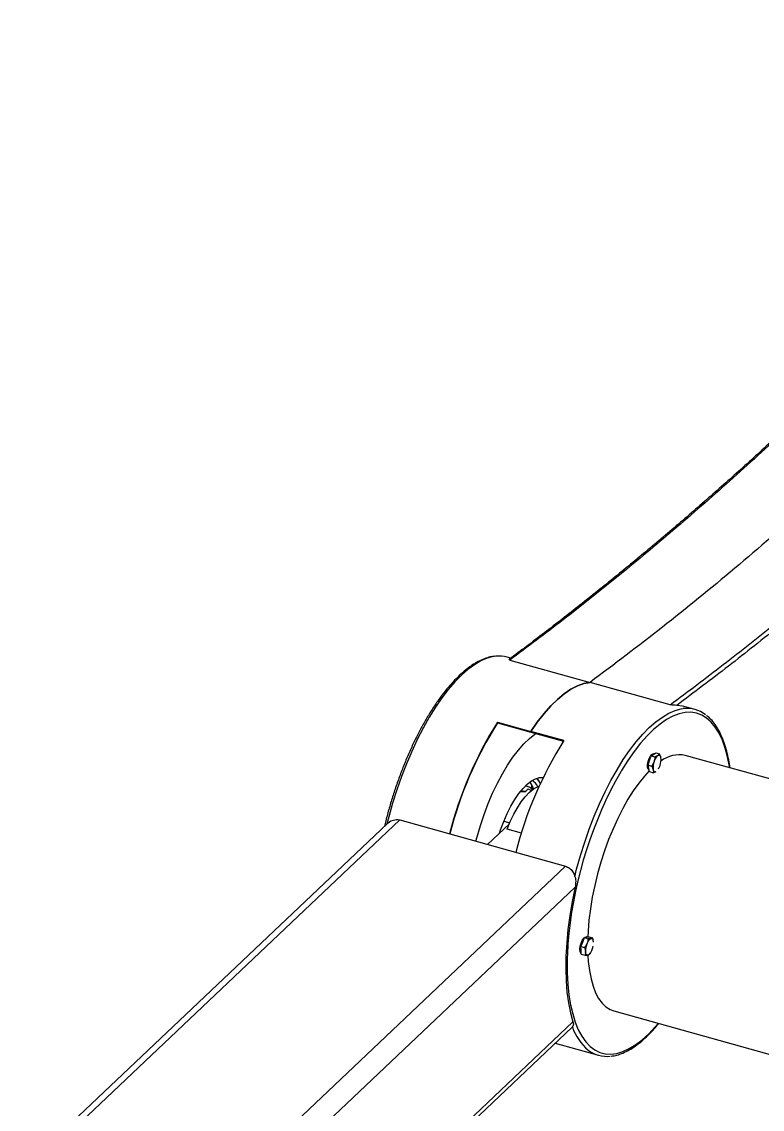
# Model space of a CAD drawing. Header units: millimetres. Extents: x -48 to 1187, y 2 to 839.
# Drawn here: x 737.7 to 832.5, y 248.3 to 387.7 of the extents above; entities that cross this region are included whole.
import ezdxf

# ---------------------------------------------------------------- set-up
doc = ezdxf.new("R2010")
doc.units = ezdxf.units.MM

msp = doc.modelspace()

# ---------------------------------------------------------------- linework, layer by layer
at = {"color": 7, "linetype": 'Continuous', "lineweight": 25}
for p, q in [((800.288118, 306.136994), (799.819003, 306.267877)), ((800.177973, 305.888803), (810.436939, 303.026547)), ((820.695904, 300.16429), (810.436939, 303.026547)), ((823.874508, 299.556379), (822.459478, 299.951173)), ((798.583783, 297.929971), (802.828872, 296.745589)), ((798.590492, 297.834414), (798.583783, 297.929971)), ((798.590492, 297.834414), (802.835581, 296.650032)), ((802.835581, 296.650032), (802.828872, 296.745589)), ((807.076036, 295.564319), (802.830947, 296.748701)), ((802.830947, 296.748701), (802.83765, 296.653138)), ((802.83765, 296.653138), (807.023506, 295.485282)), ((818.547532, 293.809061), (818.837459, 293.987269)), ((818.837459, 293.987269), (819.316581, 293.853593)), ((817.860803, 292.432324), (818.059204, 293.031589)), ((818.059204, 293.031589), (818.257604, 293.630854)), ((818.257604, 293.630854), (818.547532, 293.809061)), ((818.257604, 293.630854), (818.736726, 293.497179)), ((818.650334, 293.87225), (818.594766, 293.887754)), ((819.316581, 293.853593), (819.113544, 293.651144)), ((847.025106, 286.868203), (822.615843, 293.678399)), ((817.95233, 292.011267), (817.860803, 292.432324)), ((817.860803, 292.432324), (818.339925, 292.298649)), ((818.043857, 291.59021), (817.95233, 292.011267)), ((818.003544, 291.768684), (818.005159, 291.768233)), ((818.043857, 291.59021), (818.522979, 291.456535)), ((818.339925, 292.298649), (818.518342, 291.85335)), ((818.522979, 291.456535), (818.899797, 291.6105)), ((802.019367, 289.036361), (802.125493, 289.006751)), ((802.46407, 289.327441), (802.125493, 289.006751)), ((802.434092, 289.674703), (802.156295, 289.752208)), ((802.947471, 289.192572), (802.46407, 289.327441)), ((784.451666, 284.924728), (737.65902, 240.604118)), ((786.066953, 285.398386), (739.796954, 241.572813)), ((786.066953, 285.398386), (807.292399, 279.476476)), ((797.297561, 282.26504), (800.096955, 284.916543)), ((799.387486, 285.230406), (800.140623, 285.020281)), ((801.634828, 283.718156), (799.823296, 284.223574)), ((761.0224, 235.650903), (807.292399, 279.476476)), ((808.524264, 276.775992), (762.763205, 233.432471)), ((809.490411, 269.765661), (809.730619, 270.322145)), ((809.730619, 270.322145), (810.001136, 270.372732)), ((809.730619, 270.322145), (810.209741, 270.18847)), ((810.046345, 270.381186), (809.945345, 270.409365)), ((810.001136, 270.372732), (810.271653, 270.423319)), ((810.271653, 270.423319), (810.750775, 270.289644)), ((810.750775, 270.289644), (810.567148, 270.214815)), ((809.250203, 269.209177), (809.490411, 269.765661)), ((809.280512, 268.70328), (809.250203, 269.209177)), ((809.250203, 269.209177), (809.729325, 269.075502)), ((809.729325, 269.075502), (809.846524, 268.545363)), ((809.31082, 268.197383), (809.280512, 268.70328)), ((809.31082, 268.197383), (809.789942, 268.063708)), ((809.789942, 268.063708), (810.147349, 268.090052)), ((810.330976, 268.164882), (810.436092, 268.324608)), ((810.437407, 268.30785), (810.474572, 268.360945)), ((813.478783, 260.929138), (837.888045, 254.118941)), ((762.48338, 216.183082), (808.244439, 259.526604)), ((762.089931, 215.224526), (808.147963, 258.849331)), ((805.976944, 256.793007), (811.512603, 255.248555))]:
    msp.add_line(p, q, dxfattribs=at)
at = {"color": 7, "linetype": 'Continuous', "lineweight": 25, "flags": 128}
for points in [[(798.370404, 306.378263), (798.041638, 306.330128), (797.259925, 306.120533), (796.455882, 305.775261), (795.634466, 305.296439), (794.800742, 304.687021), (793.959849, 303.950762), (793.116972, 303.092204), (792.277308, 302.116638), (791.446033, 301.03008), (790.628273, 299.839228), (789.829069, 298.551424), (789.053348, 297.17461), (788.305894, 295.717271), (787.591314, 294.188395), (786.914015, 292.597406), (786.278171, 290.954114), (785.687704, 289.268651), (785.146253, 287.551407), (784.657156, 285.81297), (784.422873, 284.897455)], [(802.828872, 296.745589), (803.67471, 297.948188), (804.533569, 299.038373), (805.399831, 300.009018), (806.267833, 300.853773), (807.131898, 301.567116), (807.986376, 302.14438), (808.825678, 302.581791), (809.644317, 302.876489), (810.436939, 303.026547)], [(810.436939, 303.026547), (809.644539, 302.876551), (808.826135, 302.581993), (807.987076, 302.144799), (807.132845, 301.567827), (806.269026, 300.854846), (805.401265, 300.010518), (804.535232, 299.040361), (803.676589, 297.950714), (802.830947, 296.748701)], [(808.461751, 278.118523), (808.712661, 279.101472), (809.201758, 280.839909), (809.743209, 282.557153), (810.333676, 284.242616), (810.96952, 285.885908), (811.646819, 287.476897), (812.361399, 289.005773), (813.108853, 290.463111), (813.884574, 291.839926), (814.683778, 293.12773), (815.501538, 294.318581), (816.332813, 295.40514), (817.172477, 296.380706), (818.015354, 297.239264), (818.856247, 297.975523), (819.689972, 298.584941), (820.511387, 299.063763), (821.315431, 299.409035), (822.097144, 299.61863), (822.373177, 299.660718)], [(822.459478, 299.951173), (822.276605, 299.997086), (821.540012, 300.085247)], [(828.298673, 292.092887), (828.27195, 292.262055), (828.033596, 293.485756), (827.732105, 294.607148), (827.369384, 295.619143), (826.947726, 296.515343), (826.469796, 297.29008), (825.938617, 297.938458), (825.357546, 298.456377), (824.730258, 298.840562), (824.060718, 299.088584), (823.35316, 299.198876), (822.612056, 299.17074), (821.842092, 299.004354), (821.048137, 298.700769), (820.235209, 298.261907), (819.408449, 297.690539), (818.573083, 296.990281), (817.734393, 296.165558), (816.897681, 295.221584), (816.068238, 294.164328), (815.251308, 293.000475), (814.452054, 291.737381), (814.360504, 291.58444)], [(795.815703, 282.67848), (795.960398, 283.223908), (796.386787, 284.678764), (796.86477, 286.107258), (797.390053, 287.496552), (797.957915, 288.834164), (798.563253, 290.108071), (799.200627, 291.306827), (799.864309, 292.419658), (800.548336, 293.436566), (801.24656, 294.34841), (801.952707, 295.146999), (802.660431, 295.825153), (803.363373, 296.376781), (803.498669, 296.468713)], [(818.003544, 291.768684), (817.992177, 291.772282), (817.864244, 291.896344), (817.795047, 292.146261), (817.793933, 292.48828), (817.861052, 292.87621), (817.987339, 293.257658), (818.155739, 293.581108), (818.343508, 293.802876), (818.525287, 293.893011), (818.594766, 293.887754)], [(819.113544, 293.651144), (819.178176, 293.682703), (819.239873, 293.696265), (819.29758, 293.691597), (819.35031, 293.668779), (819.39716, 293.6282), (819.437329, 293.570557), (819.470128, 293.496834), (819.494998, 293.408294)], [(818.018829, 291.70535), (817.382815, 291.017649), (816.66657, 290.130708), (815.961766, 289.13748), (815.274244, 288.046193), (814.6097, 286.865892), (813.973641, 285.606355), (813.371339, 284.278021), (812.807782, 282.891896), (812.287642, 281.459466), (811.815229, 279.992601), (811.394456, 278.503455), (811.028811, 277.004368), (810.721324, 275.507762), (810.474542, 274.026038), (810.290511, 272.571475), (810.170755, 271.156125), (810.132617, 270.397319)], [(818.784847, 291.566546), (818.773467, 291.565378), (818.71576, 291.570046), (818.66303, 291.592865), (818.61618, 291.633443), (818.576012, 291.691086), (818.543212, 291.764809), (818.518342, 291.85335)], [(798.836339, 283.722525), (798.97598, 284.137357), (799.374881, 285.19937), (799.815519, 286.209022), (800.291216, 287.151007), (800.794761, 288.011045), (801.318519, 288.7761), (801.854551, 289.434573), (802.394733, 289.976483), (802.930874, 290.393615), (803.454848, 290.679647), (803.958712, 290.830241), (804.417828, 290.845097)], [(803.582251, 290.729844), (803.859854, 290.384532), (804.049806, 290.059291)], [(803.629111, 290.746305), (803.79899, 290.519475), (804.052401, 290.064964)], [(799.823296, 284.223574), (800.220329, 285.205245), (800.655726, 286.12655), (801.122101, 286.971862), (801.611544, 287.726842), (802.115751, 288.378684), (802.62617, 288.916331), (803.134144, 289.330662), (803.631056, 289.61465), (803.892785, 289.712312)], [(801.496708, 289.008565), (801.742915, 289.048802), (802.134474, 289.010798)], [(801.548296, 289.073319), (801.874578, 289.13543), (802.231758, 289.107402)], [(808.524264, 276.775992), (808.151309, 274.957489), (807.844502, 273.154668), (807.605896, 271.379583), (807.437085, 269.644097), (807.339197, 267.959812), (807.312888, 266.337986), (807.358332, 264.78946), (807.475225, 263.324586), (807.662788, 261.953154), (807.919765, 260.684333), (808.244439, 259.526604)], [(809.303875, 268.313307), (809.263213, 268.348073), (809.167239, 268.547368), (809.136429, 268.85504), (809.174943, 269.229537), (809.277581, 269.62028), (809.43048, 269.974497), (809.61299, 270.244349), (809.800463, 270.393392), (809.945345, 270.409365)], [(810.567148, 270.214815), (810.626511, 270.217162), (810.681266, 270.201292), (810.730477, 270.167476), (810.773302, 270.116292), (810.809008, 270.048616), (810.832733, 269.980961)], [(810.147349, 268.090052), (810.087987, 268.087705), (810.033232, 268.103575), (809.984021, 268.137391), (809.941196, 268.188575), (809.90549, 268.256251), (809.877513, 268.339261), (809.857745, 268.436184), (809.846524, 268.545363)], [(810.146567, 268.057681), (810.204353, 267.26043), (810.346199, 266.114528), (810.551859, 265.061344), (810.819629, 264.109604), (811.147289, 263.267195), (811.532125, 262.541098), (811.970948, 261.937329), (812.460122, 261.460891), (812.995593, 261.115732), (813.478783, 260.929138)], [(807.503686, 267.317157), (807.511894, 265.800099), (807.58671, 264.355771), (807.727661, 262.993304), (807.933857, 261.721312), (808.203993, 260.547838), (808.536362, 259.4803), (808.928862, 258.525448), (809.379011, 257.689319), (809.883965, 256.977198), (810.44053, 256.393588), (811.045187, 255.94218), (811.694114, 255.625826), (812.383209, 255.446527), (813.108113, 255.405417), (813.864245, 255.502755), (814.646823, 255.737926), (815.4509, 256.109443), (816.271393, 256.614958), (817.103113, 257.251274), (817.940803, 258.014368), (818.779167, 258.899416), (819.161612, 259.343626)]]:
    msp.add_lwpolyline(points, dxfattribs=at)
at = {"color": 7, "linetype": 'Continuous', "lineweight": 25}
for centre, radius, start, end in [((798.809912, 302.585749), 3.817896, 74.67431421, 96.61042693), ((822.856981, 295.909107), 3.782678, 51.38542493, 97.34824514), ((840.200026, 271.569175), 49.262596, 147.64878073, 165.83819649), ((840.019521, 271.614934), 49.028824, 147.67122076, 165.83982171), ((848.684703, 269.202474), 49.256756, 147.64303572, 165.8389584), ((820.595227, 292.151565), 2.098186, 159.86961201, 188.17111502), ((820.079089, 292.502592), 1.500482, 130.05253817, 165.68180896), ((817.418113, 293.110079), 2.098186, 339.86961201, 8.17111502), ((821.887428, 289.790526), 3.955521, 79.38834197, 126.94249545), ((860.326394, 265.428568), 52.886603, 150.35891813, 174.10901507), ((817.174567, 293.10427), 2.326569, 330.5419598, 342.06862097), ((800.822033, 288.713405), 2.44897, 32.96881971, 38.8779788), ((802.263166, 289.706157), 0.72, 336.38215336, 21.15230173), ((799.76049, 288.090789), 3.680245, 20.51078817, 30.16942667), ((801.902685, 288.698929), 2.086131, 27.56918995, 57.3670646), ((802.07811, 288.401423), 1.319106, 41.73781847, 88.01836729), ((802.670728, 288.743289), 0.72, 52.40188389, 70.58077711), ((849.483724, 266.538686), 41.987256, 174.09728961, 178.93763806), ((812.318729, 268.608844), 2.47302, 156.17658821, 181.47091202), ((810.992071, 269.338959), 0.973489, 115.88041043, 163.97218459), ((808.164326, 269.764803), 2.712696, 336.82218109, 348.25965286), ((809.722427, 268.965908), 0.973489, 295.88041043, 343.97218459), ((814.744601, 261.228831), 6.991286, 199.74741254, 229.42137382), ((812.529547, 258.892553), 3.779479, 231.88766109, 277.31553016)]:
    msp.add_arc(centre, radius, start, end, dxfattribs=at)
for points, knots in [([(884.557525, 387.664127), (882.285171, 384.963884), (877.740233, 379.563124), (870.906801, 371.763616), (863.932884, 364.044374), (856.819372, 356.448757), (849.569653, 348.992317), (842.324051, 341.826786), (835.086023, 334.955322), (827.858987, 328.380121), (820.764005, 322.203923), (813.804261, 316.418863), (806.979881, 310.983712), (802.445199, 307.587049), (800.177973, 305.888803)], [0, 0, 0, 0, 0.0809843804, 0.1619769728, 0.2429611266, 0.3286379393, 0.4143248014, 0.5000015141, 0.585509897, 0.6710283698, 0.7565368516, 0.8376883277, 0.9188482958, 1, 1, 1, 1]), ([(883.979536, 387.262549), (883.619794, 386.832925), (881.701961, 384.542541), (878.23526, 380.476816), (873.593175, 375.126718), (868.990069, 369.934134), (864.427976, 364.895393), (859.90605, 360.009758), (855.423547, 355.275022), (850.979717, 350.689449), (846.573829, 346.251263), (842.205546, 341.959132), (837.863501, 337.80125), (833.524307, 333.752458), (829.164381, 329.789933), (824.771186, 325.902844), (820.344168, 322.091459), (815.88272, 318.356436), (811.386107, 314.696867), (806.854024, 311.117915), (803.080871, 308.214693), (800.820535, 306.532626), (800.080326, 305.981788)], [0, 0, 0, 0, 0.0128965189, 0.0687531596, 0.1241309258, 0.1789583472, 0.2332544711, 0.2870383818, 0.3403289226, 0.3931447147, 0.4455041758, 0.4974255366, 0.5489136847, 0.6003790613, 0.6522663046, 0.7045894592, 0.7573653365, 0.8106108558, 0.8643430702, 0.9185791779, 0.973336536, 1, 1, 1, 1]), ([(894.81649, 384.801871), (892.187106, 381.681714), (886.934665, 375.44891), (879.043069, 366.512676), (871.156215, 357.896091), (863.272314, 349.627597), (855.391831, 341.699431), (847.045595, 333.662582), (838.233316, 325.587767), (828.958067, 317.568691), (819.684871, 309.989339), (813.52238, 305.349583), (810.436939, 303.026547)], [0, 0, 0, 0, 0.0936996853, 0.1871738574, 0.2804738773, 0.3736513941, 0.4667582608, 0.5598464482, 0.6696032853, 0.7794914284, 0.8895955936, 1, 1, 1, 1]), ([(894.81649, 384.801871), (892.187106, 381.681714), (886.934665, 375.44891), (879.043069, 366.512676), (871.156215, 357.896091), (863.272314, 349.627597), (855.391831, 341.699431), (847.045595, 333.662582), (838.233316, 325.587767), (828.958067, 317.568691), (819.684871, 309.989339), (813.52238, 305.349583), (810.436939, 303.026547)], [0, 0, 0, 0, 0.0936996853, 0.1871738574, 0.2804738773, 0.3736513941, 0.4667582608, 0.5598464482, 0.6696032853, 0.7794914284, 0.8895955936, 1, 1, 1, 1]), ([(820.695904, 300.16429), (822.958422, 301.858959), (827.483689, 305.248468), (834.293858, 310.671478), (841.248803, 316.451208), (848.34847, 322.630104), (855.589713, 329.217385), (862.832488, 336.093072), (870.073336, 343.25362), (877.308815, 350.694571), (884.417605, 358.283768), (891.396309, 366.00697), (898.243983, 373.821911), (902.798375, 379.233805), (905.075456, 381.939614)], [0, 0, 0, 0, 0.0809833634, 0.1619749391, 0.2429580762, 0.328634895, 0.4143217634, 0.4999984823, 0.5855068649, 0.6710253371, 0.7565338187, 0.8376863058, 0.9188472846, 1, 1, 1, 1]), ([(904.81662, 380.765988), (902.608238, 378.148662), (898.191263, 372.91376), (891.550903, 365.346442), (884.709413, 357.779184), (877.667319, 350.261172), (870.427795, 342.816067), (863.182899, 335.651515), (855.936075, 328.771985), (848.690784, 322.181016), (841.645058, 316.049082), (834.801702, 310.358706), (828.16031, 305.060978), (823.746707, 301.743771), (821.540012, 300.085247)], [0, 0, 0, 0, 0.0797386628, 0.1594849602, 0.2392234208, 0.3259187639, 0.4126242363, 0.499319479, 0.5861853946, 0.6730616006, 0.7599276174, 0.8399490363, 0.9199783757, 1, 1, 1, 1]), ([(798.243531, 306.378467), (798.049837, 306.35442), (797.605657, 306.299276), (796.89119, 306.068603), (796.105241, 305.712378), (795.304554, 305.230838), (794.495121, 304.631619), (793.682227, 303.917563), (792.870931, 303.094089), (792.065705, 302.166543), (791.27063, 301.140549), (790.489615, 300.021959), (789.726521, 298.816991), (788.985161, 297.532245), (788.269299, 296.174718), (787.582612, 294.751784), (786.928695, 293.271168), (786.310912, 291.740918), (785.732822, 290.169344), (785.196459, 288.565037), (784.708643, 286.936582), (784.344575, 285.611052), (784.162463, 284.830634), (784.108592, 284.599778)], [0, 0, 0, 0, 0.03745256334, 0.08588677675, 0.1349478228, 0.18448379747, 0.234292421, 0.28421054588, 0.33412656503, 0.38399446495, 0.43380237627, 0.48355081966, 0.53324561141, 0.58289429898, 0.63250452462, 0.68208336479, 0.73163713701, 0.78117141787, 0.83069114792, 0.88020076595, 0.92970434816, 0.97920574355, 1, 1, 1, 1]), ([(800.177973, 305.888803), (800.164415, 305.892898), (800.13389, 305.902117), (800.096626, 305.919047), (800.0603, 305.947464), (800.075262, 305.961269), (800.08611, 305.971277)], [0, 0, 0, 0, 0.0972152311, 0.2188718328, 0.4336868938, 1, 1, 1, 1]), ([(821.540012, 300.085247), (821.415226, 300.088786), (821.265919, 300.093021), (821.001914, 300.11479), (820.895374, 300.126357), (820.800539, 300.140995), (820.741172, 300.152409), (820.707839, 300.161158), (820.695904, 300.16429)], [0, 0, 0, 0, 0.613065254, 0.7335319006, 0.8662086128, 0.9181819303, 0.9707048559, 1, 1, 1, 1]), ([(828.36173, 292.075294), (828.309347, 292.416091), (828.193644, 293.168838), (827.943494, 294.232368), (827.6259, 295.278768), (827.248477, 296.22648), (826.814879, 297.0739), (826.323759, 297.809038), (825.831288, 298.391671), (825.479218, 298.674323), (825.32955, 298.794481)], [0, 0, 0, 0, 0.1092897371, 0.2413976707, 0.3736942215, 0.5061571747, 0.6386864688, 0.7709957016, 0.9026482129, 1, 1, 1, 1]), ([(818.625215, 292.873672), (818.609035, 292.827839), (818.53785, 292.626205), (818.426198, 292.441426), (818.339925, 292.298649)], [0, 0, 0, 0, 0.22730905279, 1, 1, 1, 1]), ([(818.736726, 293.497179), (818.733997, 293.454204), (818.720697, 293.244793), (818.667497, 293.038015), (818.625215, 292.873672)], [0, 0, 0, 0, 0.2052167455, 1, 1, 1, 1]), ([(819.113544, 293.651144), (819.106589, 293.646946), (819.007448, 293.587113), (818.867167, 293.540511), (818.736726, 293.497179)], [0, 0, 0, 0, 0.070150268, 1, 1, 1, 1]), ([(819.494998, 293.408294), (819.492744, 293.418292), (819.4606, 293.560823), (819.385973, 293.712529), (819.316581, 293.853593)], [0, 0, 0, 0, 0.070150268, 1, 1, 1, 1]), ([(818.518342, 291.85335), (818.520423, 291.843399), (818.550095, 291.701558), (818.536044, 291.574593), (818.522979, 291.456535)], [0, 0, 0, 0, 0.070150268, 1, 1, 1, 1]), ([(802.929779, 289.964033), (802.923016, 289.982111), (802.913341, 290.007975), (802.88513, 290.037273), (802.876637, 290.046092)], [0, 0, 0, 0, 0.6989631676, 1, 1, 1, 1]), ([(784.471032, 284.907174), (784.511762, 284.956736), (784.717497, 285.20708), (785.234334, 285.426261), (785.755477, 285.47417), (786.015212, 285.410975), (786.066953, 285.398386)], [0, 0, 0, 0, 0.1057748329, 0.5342904237, 0.9072272304, 1, 1, 1, 1]), ([(807.292399, 279.476476), (807.465602, 279.406169), (807.811573, 279.265733), (808.211628, 278.820415), (808.491918, 278.240468), (808.630316, 277.52795), (808.560236, 277.031049), (808.524264, 276.775992)], [0, 0, 0, 0, 0.1804024977, 0.3603520019, 0.5518172706, 0.7699505046, 1, 1, 1, 1]), ([(810.867974, 269.759505), (810.867169, 269.771513), (810.855699, 269.942693), (810.80133, 270.122474), (810.750775, 270.289644)], [0, 0, 0, 0, 0.070150268, 1, 1, 1, 1]), ([(810.056423, 269.607744), (810.037027, 269.565201), (809.951696, 269.378043), (809.826254, 269.207375), (809.729325, 269.075502)], [0, 0, 0, 0, 0.2273090528, 1, 1, 1, 1]), ([(810.209741, 270.18847), (810.204219, 270.148354), (810.177308, 269.952871), (810.109954, 269.760576), (810.056423, 269.607744)], [0, 0, 0, 0, 0.20521674554, 1, 1, 1, 1]), ([(810.567148, 270.214815), (810.560653, 270.21364), (810.468067, 270.196903), (810.334209, 270.192533), (810.209741, 270.18847)], [0, 0, 0, 0, 0.070150268, 1, 1, 1, 1]), ([(809.846524, 268.545363), (809.847155, 268.533403), (809.856154, 268.362912), (809.821845, 268.207872), (809.789942, 268.063708)], [0, 0, 0, 0, 0.070150268, 1, 1, 1, 1]), ([(810.147349, 268.090052), (810.153671, 268.091275), (810.243786, 268.108702), (810.288966, 268.137813), (810.330976, 268.164882)], [0, 0, 0, 0, 0.070150268, 1, 1, 1, 1]), ([(808.244439, 259.526604), (808.280553, 259.368875), (808.344215, 259.090832), (808.19372, 258.934522), (808.128598, 258.866884)], [0, 0, 0, 0, 0.5672830282, 1, 1, 1, 1]), ([(813.139677, 255.135506), (813.381503, 255.174677), (813.87595, 255.254768), (814.642265, 255.528342), (815.432509, 255.917112), (816.235969, 256.429653), (817.04689, 257.058268), (817.859576, 257.804132), (818.586679, 258.557043), (819.03799, 259.103859), (819.221979, 259.326783)], [0, 0, 0, 0, 0.123088068, 0.2516715734, 0.3818412708, 0.5131289597, 0.6450110299, 0.7770987553, 0.9091282826, 1, 1, 1, 1])]:
    msp.add_open_spline(points, degree=3, knots=knots, dxfattribs=at)

doc.saveas('drawing.dxf')
